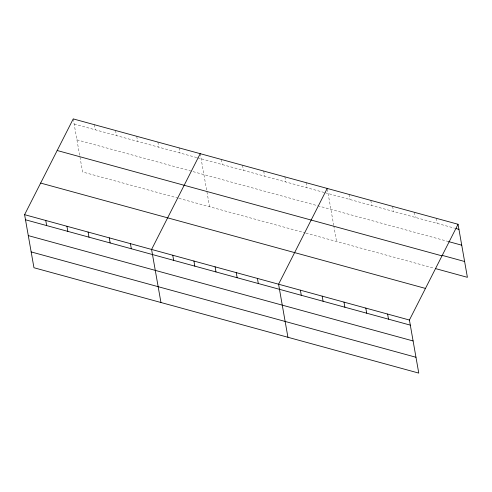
<?xml version="1.0" encoding="UTF-8"?>
<svg xmlns="http://www.w3.org/2000/svg" width="492" height="492" viewBox="0 0 492 492"><rect width="100%" height="100%" fill="white"/><g stroke="black" fill="none" stroke-linecap="round" stroke-linejoin="round"><path stroke-width="0.37" stroke-dasharray="2.46 1.84" d="M74.132 124.015L196.738 157.581M197.47 157.784L324.462 192.55M325.187 192.747L454.583 228.171M76.924 139.839L317.032 205.576M317.764 205.779L448.649 241.609M178.196 198.147L82.588 171.972L79.932 156.899M178.922 198.344L305.181 232.913M305.913 233.11L433.962 268.171M436.238 218.288L437.136 223.399M414.43 212.316L415.334 217.427M392.628 206.351L393.526 211.455M370.82 200.379L371.718 205.49M349.012 194.408L349.917 199.518M327.334 189.168L333.644 224.936M333.773 225.68L336.565 241.504M306.042 182.643L306.94 187.753M284.88 176.849L285.778 181.96M263.712 171.056L264.616 176.167M242.55 165.263L243.448 170.367M221.382 159.47L222.286 164.574M200.219 153.67L209.574 206.738M179.057 147.877L179.955 152.987M157.889 142.083L158.793 147.194M136.727 136.29L137.625 141.401M115.558 130.497L116.463 135.601M94.396 124.704L95.294 129.808M73.234 118.904L79.667 155.404"/><path stroke-width="0.74" d="M458.046 224.26L409.412 320.028L418.766 373.096L33.954 267.74L24.6 214.678L73.234 118.904L458.046 224.26L467.4 277.322L435.42 268.564M200.219 153.67L151.585 249.444L160.945 302.506M327.205 188.436L278.577 284.21L287.931 337.272M456.035 228.571L458.944 229.364M448.649 241.609L461.736 245.194M442.806 255.526L464.608 261.498M57.183 150.509L441.994 255.865M40.645 183.073L425.463 288.423M24.6 214.678L409.412 320.028M25.498 219.783L410.316 325.138M28.29 235.613L413.102 340.962M31.168 251.916L415.98 357.266M387.604 314.062L388.508 319.167M365.802 308.09L366.7 313.195M343.994 302.119L344.892 307.229M322.186 296.147L323.09 301.258M300.384 290.182L301.282 295.286M257.408 278.417L258.312 283.521M236.246 272.623L237.15 277.728M215.084 266.824L215.982 271.935M193.916 261.031L194.82 266.141M172.753 255.237L173.651 260.348M130.423 243.651L131.327 248.755M109.261 237.857L110.159 242.962M88.093 232.058L88.997 237.169M66.93 226.265L67.828 231.375M45.762 220.471L46.666 225.582"/></g></svg>
